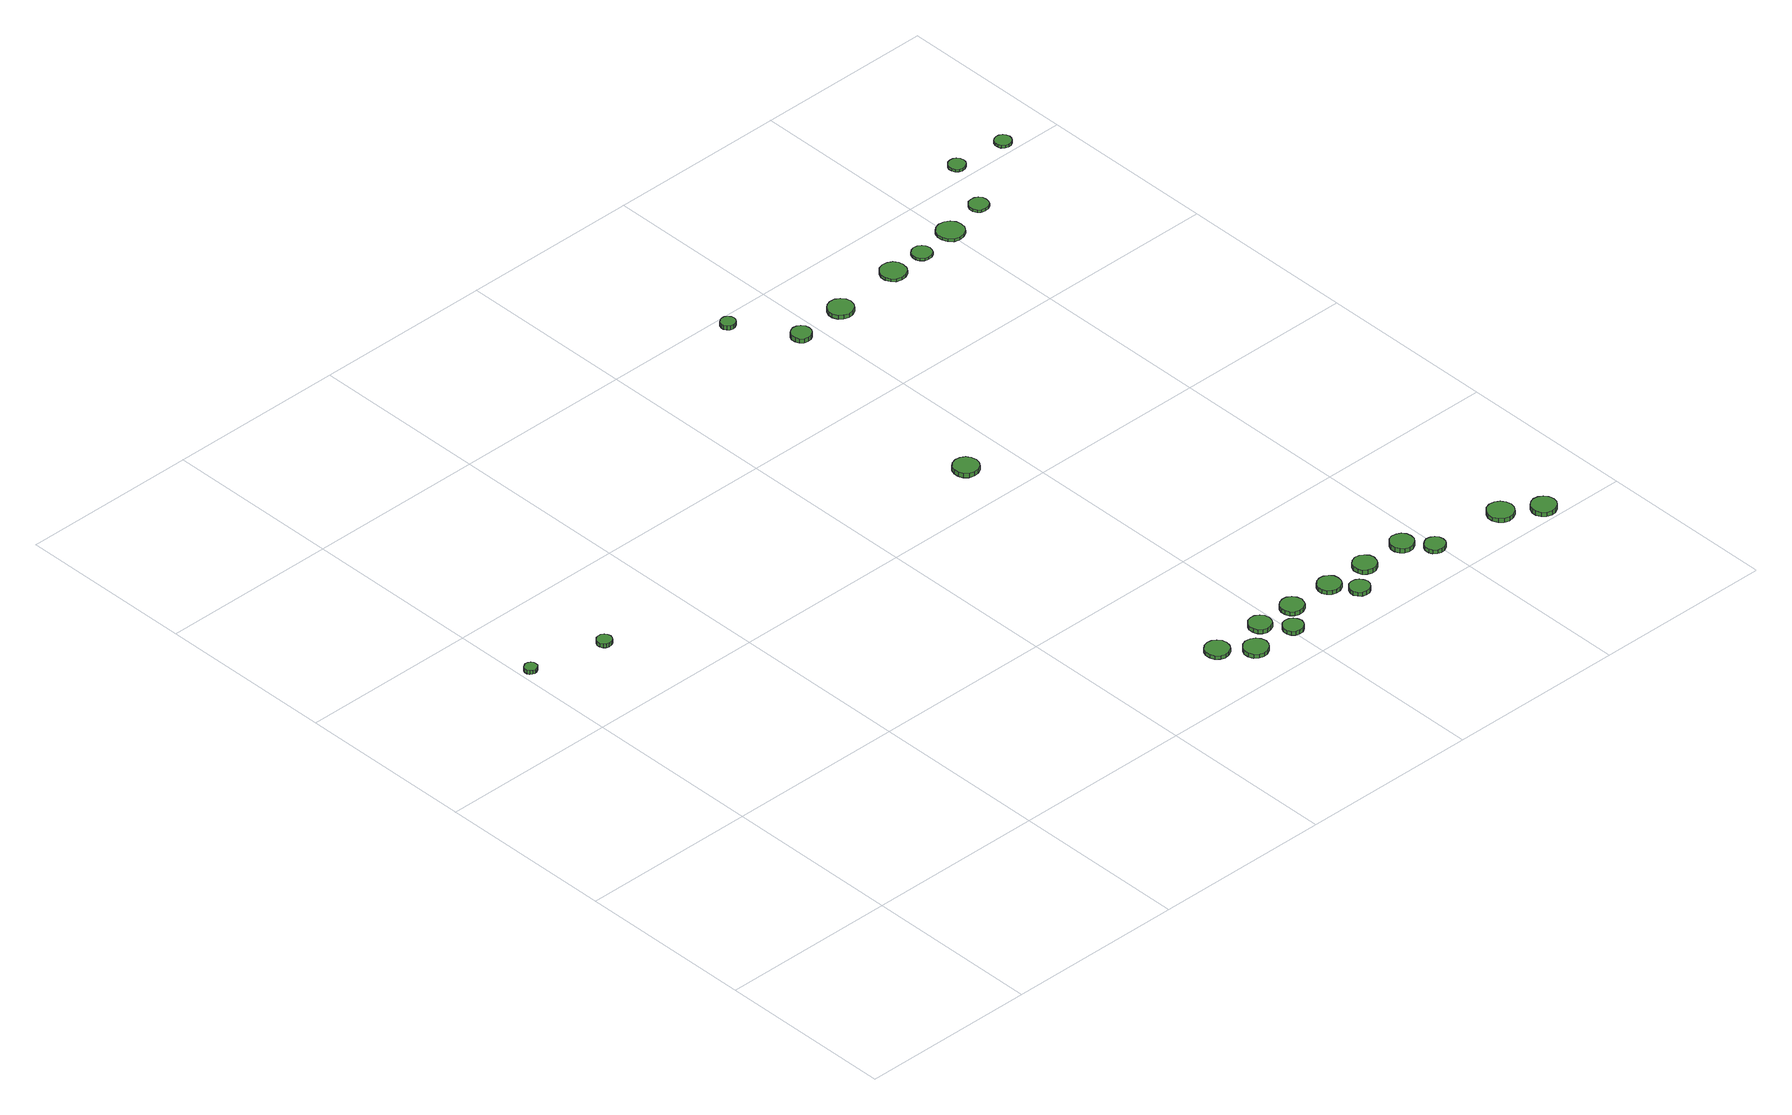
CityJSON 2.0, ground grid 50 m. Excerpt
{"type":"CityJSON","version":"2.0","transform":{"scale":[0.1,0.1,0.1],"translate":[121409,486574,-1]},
"CityObjects":{
"tree1":{"type":"SolitaryVegetationObject","attributes":{"function":"something"},"geometry":[{"type":"MultiSurface","lod":"1","boundaries":[[[0,1,2,3,4,5,6,7,8,9,10,11,12,13,14]],[[15,16,17,18,19,20,21,22,23,24,25,26,27,28,29]],[[0,29,28,1]],[[1,28,27,2]],[[2,27,26,3]],[[3,26,25,4]],[[4,25,24,5]],[[5,24,23,6]],[[6,23,22,7]],[[7,22,21,8]],[[8,21,20,9]],[[9,20,19,10]],[[10,19,18,11]],[[11,18,17,12]],[[12,17,16,13]],[[13,16,15,14]],[[14,15,29,0]]]}]},
"tree2":{"type":"SolitaryVegetationObject","attributes":{"function":"something"},"geometry":[{"type":"MultiSurface","lod":"1","boundaries":[[[30,31,32,33,34,35,36,37,38,39,40,41,42,43,44]],[[45,46,47,48,49,50,51,52,53,54,55,56,57,58,59]],[[30,59,58,31]],[[31,58,57,32]],[[32,57,56,33]],[[33,56,55,34]],[[34,55,54,35]],[[35,54,53,36]],[[36,53,52,37]],[[37,52,51,38]],[[38,51,50,39]],[[39,50,49,40]],[[40,49,48,41]],[[41,48,47,42]],[[42,47,46,43]],[[43,46,45,44]],[[44,45,59,30]]]}]},
"tree3":{"type":"SolitaryVegetationObject","attributes":{"function":"something"},"geometry":[{"type":"MultiSurface","lod":"1","boundaries":[[[60,61,62,63,64,65,66,67,68,69,70,71,72,73,74]],[[75,76,77,78,79,80,81,82,83,84,85,86,87,88,89]],[[60,89,88,61]],[[61,88,87,62]],[[62,87,86,63]],[[63,86,85,64]],[[64,85,84,65]],[[65,84,83,66]],[[66,83,82,67]],[[67,82,81,68]],[[68,81,80,69]],[[69,80,79,70]],[[70,79,78,71]],[[71,78,77,72]],[[72,77,76,73]],[[73,76,75,74]],[[74,75,89,60]]]}]},
"tree4":{"type":"SolitaryVegetationObject","attributes":{"function":"something"},"geometry":[{"type":"MultiSurface","lod":"1","boundaries":[[[90,91,92,93,94,95,96,97,98,99,100,101,102,103,104]],[[105,106,107,108,109,110,111,112,113,114,115,116,117,118,119]],[[90,119,118,91]],[[91,118,117,92]],[[92,117,116,93]],[[93,116,115,94]],[[94,115,114,95]],[[95,114,113,96]],[[96,113,112,97]],[[97,112,111,98]],[[98,111,110,99]],[[99,110,109,100]],[[100,109,108,101]],[[101,108,107,102]],[[102,107,106,103]],[[103,106,105,104]],[[104,105,119,90]]]}]},
"tree5":{"type":"SolitaryVegetationObject","attributes":{"function":"something"},"geometry":[{"type":"MultiSurface","lod":"1","boundaries":[[[120,121,122,123,124,125,126,127,128,129,130,131,132,133,134]],[[135,136,137,138,139,140,141,142,143,144,145,146,147,148,149]],[[120,149,148,121]],[[121,148,147,122]],[[122,147,146,123]],[[123,146,145,124]],[[124,145,144,125]],[[125,144,143,126]],[[126,143,142,127]],[[127,142,141,128]],[[128,141,140,129]],[[129,140,139,130]],[[130,139,138,131]],[[131,138,137,132]],[[132,137,136,133]],[[133,136,135,134]],[[134,135,149,120]]]}]},
"tree6":{"type":"SolitaryVegetationObject","attributes":{"function":"something"},"geometry":[{"type":"MultiSurface","lod":"1","boundaries":[[[150,151,152,153,154,155,156,157,158,159,160,161,162,163,164]],[[165,166,167,168,169,170,171,172,173,174,175,176,177,178,179]],[[150,179,178,151]],[[151,178,177,152]],[[152,177,176,153]],[[153,176,175,154]],[[154,175,174,155]],[[155,174,173,156]],[[156,173,172,157]],[[157,172,171,158]],[[158,171,170,159]],[[159,170,169,160]],[[160,169,168,161]],[[161,168,167,162]],[[162,167,166,163]],[[163,166,165,164]],[[164,165,179,150]]]}]},
"tree7":{"type":"SolitaryVegetationObject","attributes":{"function":"something"},"geometry":[{"type":"MultiSurface","lod":"1","boundaries":[[[180,181,182,183,184,185,186,187,188,189,190,191,192,193,194]],[[195,196,197,198,199,200,201,202,203,204,205,206,207,208,209]],[[180,209,208,181]],[[181,208,207,182]],[[182,207,206,183]],[[183,206,205,184]],[[184,205,204,185]],[[185,204,203,186]],[[186,203,202,187]],[[187,202,201,188]],[[188,201,200,189]],[[189,200,199,190]],[[190,199,198,191]],[[191,198,197,192]],[[192,197,196,193]],[[193,196,195,194]],[[194,195,209,180]]]}]},
"tree8":{"type":"SolitaryVegetationObject","attributes":{"function":"something"},"geometry":[{"type":"MultiSurface","lod":"1","boundaries":[[[210,211,212,213,214,215,216,217,218,219,220,221,222,223,224]],[[225,226,227,228,229,230,231,232,233,234,235,236,237,238,239]],[[210,239,238,211]],[[211,238,237,212]],[[212,237,236,213]],[[213,236,235,214]],[[214,235,234,215]],[[215,234,233,216]],[[216,233,232,217]],[[217,232,231,218]],[[218,231,230,219]],[[219,230,229,220]],[[220,229,228,221]],[[221,228,227,222]],[[222,227,226,223]],[[223,226,225,224]],[[224,225,239,210]]]}]},
"tree9":{"type":"SolitaryVegetationObject","attributes":{"function":"something"},"geometry":[{"type":"MultiSurface","lod":"1","boundaries":[[[240,241,242,243,244,245,246,247,248,249,250,251,252,253,254]],[[255,256,257,258,259,260,261,262,263,264,265,266,267,268,269]],[[240,269,268,241]],[[241,268,267,242]],[[242,267,266,243]],[[243,266,265,244]],[[244,265,264,245]],[[245,264,263,246]],[[246,263,262,247]],[[247,262,261,248]],[[248,261,260,249]],[[249,260,259,250]],[[250,259,258,251]],[[251,258,257,252]],[[252,257,256,253]],[[253,256,255,254]],[[254,255,269,240]]]}]},
"tree10":{"type":"SolitaryVegetationObject","attributes":{"function":"something"},"geometry":[{"type":"MultiSurface","lod":"1","boundaries":[[[270,271,272,273,274,275,276,277,278,279,280,281,282,283,284]],[[285,286,287,288,289,290,291,292,293,294,295,296,297,298,299]],[[270,299,298,271]],[[271,298,297,272]],[[272,297,296,273]],[[273,296,295,274]],[[274,295,294,275]],[[275,294,293,276]],[[276,293,292,277]],[[277,292,291,278]],[[278,291,290,279]],[[279,290,289,280]],[[280,289,288,281]],[[281,288,287,282]],[[282,287,286,283]],[[283,286,285,284]],[[284,285,299,270]]]}]},
"tree11":{"type":"SolitaryVegetationObject","attributes":{"function":"something"},"geometry":[{"type":"MultiSurface","lod":"1","boundaries":[[[300,301,302,303,304,305,306,307,308,309,310,311,312,313,314]],[[315,316,317,318,319,320,321,322,323,324,325,326,327,328,329]],[[300,329,328,301]],[[301,328,327,302]],[[302,327,326,303]],[[303,326,325,304]],[[304,325,324,305]],[[305,324,323,306]],[[306,323,322,307]],[[307,322,321,308]],[[308,321,320,309]],[[309,320,319,310]],[[310,319,318,311]],[[311,318,317,312]],[[312,317,316,313]],[[313,316,315,314]],[[314,315,329,300]]]}]},
"tree12":{"type":"SolitaryVegetationObject","attributes":{"function":"something"},"geometry":[{"type":"MultiSurface","lod":"1","boundaries":[[[330,331,332,333,334,335,336,337,338,339,340,341,342,343,344]],[[345,346,347,348,349,350,351,352,353,354,355,356,357,358,359]],[[330,359,358,331]],[[331,358,357,332]],[[332,357,356,333]],[[333,356,355,334]],[[334,355,354,335]],[[335,354,353,336]],[[336,353,352,337]],[[337,352,351,338]],[[338,351,350,339]],[[339,350,349,340]],[[340,349,348,341]],[[341,348,347,342]],[[342,347,346,343]],[[343,346,345,344]],[[344,345,359,330]]]}]},
"tree13":{"type":"SolitaryVegetationObject","attributes":{"function":"something"},"geometry":[{"type":"MultiSurface","lod":"1","boundaries":[[[360,361,362,363,364,365,366,367,368,369,370,371,372,373,374]],[[375,376,377,378,379,380,381,382,383,384,385,386,387,388,389]],[[360,389,388,361]],[[361,388,387,362]],[[362,387,386,363]],[[363,386,385,364]],[[364,385,384,365]],[[365,384,383,366]],[[366,383,382,367]],[[367,382,381,368]],[[368,381,380,369]],[[369,380,379,370]],[[370,379,378,371]],[[371,378,377,372]],[[372,377,376,373]],[[373,376,375,374]],[[374,375,389,360]]]}]},
"tree14":{"type":"SolitaryVegetationObject","attributes":{"function":"something"},"geometry":[{"type":"MultiSurface","lod":"1","boundaries":[[[390,391,392,393,394,395,396,397,398,399,400,401,402,403,404]],[[405,406,407,408,409,410,411,412,413,414,415,416,417,418,419]],[[390,419,418,391]],[[391,418,417,392]],[[392,417,416,393]],[[393,416,415,394]],[[394,415,414,395]],[[395,414,413,396]],[[396,413,412,397]],[[397,412,411,398]],[[398,411,410,399]],[[399,410,409,400]],[[400,409,408,401]],[[401,408,407,402]],[[402,407,406,403]],[[403,406,405,404]],[[404,405,419,390]]]}]},
"tree15":{"type":"SolitaryVegetationObject","attributes":{"function":"something"},"geometry":[{"type":"MultiSurface","lod":"1","boundaries":[[[420,421,422,423,424,425,426,427,428,429,430,431,432,433,434]],[[435,436,437,438,439,440,441,442,443,444,445,446,447,448,449]],[[420,449,448,421]],[[421,448,447,422]],[[422,447,446,423]],[[423,446,445,424]],[[424,445,444,425]],[[425,444,443,426]],[[426,443,442,427]],[[427,442,441,428]],[[428,441,440,429]],[[429,440,439,430]],[[430,439,438,431]],[[431,438,437,432]],[[432,437,436,433]],[[433,436,435,434]],[[434,435,449,420]]]}]},
"tree16":{"type":"SolitaryVegetationObject","attributes":{"function":"something"},"geometry":[{"type":"MultiSurface","lod":"1","boundaries":[[[450,451,452,453,454,455,456,457,458,459,460,461,462,463,464]],[[465,466,467,468,469,470,471,472,473,474,475,476,477,478,479]],[[450,479,478,451]],[[451,478,477,452]],[[452,477,476,453]],[[453,476,475,454]],[[454,475,474,455]],[[455,474,473,456]],[[456,473,472,457]],[[457,472,471,458]],[[458,471,470,459]],[[459,470,469,460]],[[460,469,468,461]],[[461,468,467,462]],[[462,467,466,463]],[[463,466,465,464]],[[464,465,479,450]]]}]},
"tree17":{"type":"SolitaryVegetationObject","attributes":{"function":"something"},"geometry":[{"type":"MultiSurface","lod":"1","boundaries":[[[480,481,482,483,484,485,486,487,488,489,490,491,492,493,494]],[[495,496,497,498,499,500,501,502,503,504,505,506,507,508,509]],[[480,509,508,481]],[[481,508,507,482]],[[482,507,506,483]],[[483,506,505,484]],[[484,505,504,485]],[[485,504,503,486]],[[486,503,502,487]],[[487,502,501,488]],[[488,501,500,489]],[[489,500,499,490]],[[490,499,498,491]],[[491,498,497,492]],[[492,497,496,493]],[[493,496,495,494]],[[494,495,509,480]]]}]},
"tree18":{"type":"SolitaryVegetationObject","attributes":{"function":"something"},"geometry":[{"type":"MultiSurface","lod":"1","boundaries":[[[510,511,512,513,514,515,516,517,518,519,520,521,522,523,524]],[[525,526,527,528,529,530,531,532,533,534,535,536,537,538,539]],[[510,539,538,511]],[[511,538,537,512]],[[512,537,536,513]],[[513,536,535,514]],[[514,535,534,515]],[[515,534,533,516]],[[516,533,532,517]],[[517,532,531,518]],[[518,531,530,519]],[[519,530,529,520]],[[520,529,528,521]],[[521,528,527,522]],[[522,527,526,523]],[[523,526,525,524]],[[524,525,539,510]]]}]},
"tree19":{"type":"SolitaryVegetationObject","attributes":{"function":"something"},"geometry":[{"type":"MultiSurface","lod":"1","boundaries":[[[540,541,542,543,544,545,546,547,548,549,550,551,552,553,554]],[[555,556,557,558,559,560,561,562,563,564,565,566,567,568,569]],[[540,569,568,541]],[[541,568,567,542]],[[542,567,566,543]],[[543,566,565,544]],[[544,565,564,545]],[[545,564,563,546]],[[546,563,562,547]],[[547,562,561,548]],[[548,561,560,549]],[[549,560,559,550]],[[550,559,558,551]],[[551,558,557,552]],[[552,557,556,553]],[[553,556,555,554]],[[554,555,569,540]]]}]},
"tree20":{"type":"SolitaryVegetationObject","attributes":{"function":"something"},"geometry":[{"type":"MultiSurface","lod":"1","boundaries":[[[570,571,572,573,574,575,576,577,578,579,580,581,582,583,584]],[[585,586,587,588,589,590,591,592,593,594,595,596,597,598,599]],[[570,599,598,571]],[[571,598,597,572]],[[572,597,596,573]],[[573,596,595,574]],[[574,595,594,575]],[[575,594,593,576]],[[576,593,592,577]],[[577,592,591,578]],[[578,591,590,579]],[[579,590,589,580]],[[580,589,588,581]],[[581,588,587,582]],[[582,587,586,583]],[[583,586,585,584]],[[584,585,599,570]]]}]},
"tree21":{"type":"SolitaryVegetationObject","attributes":{"function":"something"},"geometry":[{"type":"MultiSurface","lod":"1","boundaries":[[[600,601,602,603,604,605,606,607,608,609,610,611,612,613,614]],[[615,616,617,618,619,620,621,622,623,624,625,626,627,628,629]],[[600,629,628,601]],[[601,628,627,602]],[[602,627,626,603]],[[603,626,625,604]],[[604,625,624,605]],[[605,624,623,606]],[[606,623,622,607]],[[607,622,621,608]],[[608,621,620,609]],[[609,620,619,610]],[[610,619,618,611]],[[611,618,617,612]],[[612,617,616,613]],[[613,616,615,614]],[[614,615,629,600]]]}]},
"tree22":{"type":"SolitaryVegetationObject","attributes":{"function":"something"},"geometry":[{"type":"MultiSurface","lod":"1","boundaries":[[[630,631,632,633,634,635,636,637,638,639,640,641,642,643,644]],[[645,646,647,648,649,650,651,652,653,654,655,656,657,658,659]],[[630,659,658,631]],[[631,658,657,632]],[[632,657,656,633]],[[633,656,655,634]],[[634,655,654,635]],[[635,654,653,636]],[[636,653,652,637]],[[637,652,651,638]],[[638,651,650,639]],[[639,650,649,640]],[[640,649,648,641]],[[641,648,647,642]],[[642,647,646,643]],[[643,646,645,644]],[[644,645,659,630]]]}]},
"tree23":{"type":"SolitaryVegetationObject","attributes":{"function":"something"},"geometry":[{"type":"MultiSurface","lod":"1","boundaries":[[[660,661,662,663,664,665,666,667,668,669,670,671,672,673,674]],[[675,676,677,678,679,680,681,682,683,684,685,686,687,688,689]],[[660,689,688,661]],[[661,688,687,662]],[[662,687,686,663]],[[663,686,685,664]],[[664,685,684,665]],[[665,684,683,666]],[[666,683,682,667]],[[667,682,681,668]],[[668,681,680,669]],[[669,680,679,670]],[[670,679,678,671]],[[671,678,677,672]],[[672,677,676,673]],[[673,676,675,674]],[[674,675,689,660]]]}]},
"tree24":{"type":"SolitaryVegetationObject","attributes":{"function":"something"},"geometry":[{"type":"MultiSurface","lod":"1","boundaries":[[[690,691,692,693,694,695,696,697,698,699,700,701,702,703,704]],[[705,706,707,708,709,710,711,712,713,714,715,716,717,718,719]],[[690,719,718,691]],[[691,718,717,692]],[[692,717,716,693]],[[693,716,715,694]],[[694,715,714,695]],[[695,714,713,696]],[[696,713,712,697]],[[697,712,711,698]],[[698,711,710,699]],[[699,710,709,700]],[[700,709,708,701]],[[701,708,707,702]],[[702,707,706,703]],[[703,706,705,704]],[[704,705,719,690]]]}]}
},
"vertices":[
[39,1278,31],[38,1285,31],[34,1291,31],[27,1295,31],[20,1296,31],[14,1293,31],[8,1289,31],[5,1282,31],[5,1275,31],[8,1268,31],[14,1264,31],[20,1261,31],[27,1262,31],[34,1266,31],[38,1271,31],[38,1271,19],[34,1266,19],[27,1262,19],[20,1261,19],[14,1264,19],[8,1268,19],[5,1275,19],[5,1282,19],[8,1289,19],[14,1293,19],[20,1296,19],[27,1295,19],[34,1291,19],[38,1285,19],[39,1278,19],
[257,1240,24],[255,1249,24],[250,1255,24],[243,1260,24],[234,1261,24],[226,1258,24],[220,1252,24],[216,1245,24],[216,1236,24],[220,1228,24],[226,1223,24],[234,1220,24],[243,1221,24],[250,1225,24],[255,1232,24],[255,1232,12],[250,1225,12],[243,1221,12],[234,1220,12],[226,1223,12],[220,1228,12],[216,1236,12],[216,1245,12],[220,1252,12],[226,1258,12],[234,1261,12],[243,1260,12],[250,1255,12],[255,1249,12],[257,1240,12],
[1343,177,19],[1340,191,19],[1332,202,19],[1320,209,19],[1307,210,19],[1294,206,19],[1283,197,19],[1278,184,19],[1278,170,19],[1283,158,19],[1294,148,19],[1307,144,19],[1320,146,19],[1332,152,19],[1340,164,19],[1340,164,8],[1332,152,8],[1320,146,8],[1307,144,8],[1294,148,8],[1283,158,8],[1278,170,8],[1278,184,8],[1283,197,8],[1294,206,8],[1307,210,8],[1320,209,8],[1332,202,8],[1340,191,8],[1343,177,8],
[1416,114,21],[1413,128,21],[1404,139,21],[1392,146,21],[1378,148,21],[1365,143,21],[1355,134,21],[1349,121,21],[1349,107,21],[1355,94,21],[1365,85,21],[1378,81,21],[1392,82,21],[1404,89,21],[1413,101,21],[1413,101,9],[1404,89,9],[1392,82,9],[1378,81,9],[1365,85,9],[1355,94,9],[1349,107,9],[1349,121,9],[1355,134,9],[1365,143,9],[1378,148,9],[1392,146,9],[1404,139,9],[1413,128,9],[1416,114,9],
[1487,177,21],[1484,190,21],[1477,200,21],[1465,207,21],[1453,208,21],[1440,204,21],[1431,195,21],[1426,184,21],[1426,171,21],[1431,159,21],[1440,150,21],[1453,146,21],[1465,148,21],[1477,154,21],[1484,165,21],[1484,165,9],[1477,154,9],[1465,148,9],[1453,146,9],[1440,150,9],[1431,159,9],[1426,171,9],[1426,184,9],[1431,195,9],[1440,204,9],[1453,208,9],[1465,207,9],[1477,200,9],[1484,190,9],[1487,177,9],
[1535,112,23],[1532,123,23],[1526,133,23],[1516,138,23],[1504,140,23],[1493,136,23],[1485,128,23],[1480,118,23],[1480,107,23],[1485,96,23],[1493,88,23],[1504,85,23],[1516,86,23],[1526,92,23],[1532,101,23],[1532,101,11],[1526,92,11],[1516,86,11],[1504,85,11],[1493,88,11],[1485,96,11],[1480,107,11],[1480,118,11],[1485,128,11],[1493,136,11],[1504,140,11],[1516,138,11],[1526,133,11],[1532,123,11],[1535,112,11],
[1596,176,21],[1593,189,21],[1586,200,21],[1574,207,21],[1561,208,21],[1548,204,21],[1538,195,21],[1533,183,21],[1533,170,21],[1538,158,21],[1548,149,21],[1561,145,21],[1574,146,21],[1586,153,21],[1593,163,21],[1593,163,9],[1586,153,9],[1574,146,9],[1561,145,9],[1548,149,9],[1538,158,9],[1533,170,9],[1533,183,9],[1538,195,9],[1548,204,9],[1561,208,9],[1574,207,9],[1586,200,9],[1593,189,9],[1596,176,9],
[1405,1139,22],[1402,1153,22],[1394,1165,22],[1381,1172,22],[1367,1174,22],[1353,1169,22],[1342,1159,22],[1337,1146,22],[1337,1132,22],[1342,1119,22],[1353,1109,22],[1367,1105,22],[1381,1106,22],[1394,1113,22],[1402,1125,22],[1402,1125,9],[1394,1113,9],[1381,1106,9],[1367,1105,9],[1353,1109,9],[1342,1119,9],[1337,1132,9],[1337,1146,9],[1342,1159,9],[1353,1169,9],[1367,1174,9],[1381,1172,9],[1394,1165,9],[1402,1153,9],[1405,1139,9],
[1721,176,21],[1719,189,21],[1711,199,21],[1699,206,21],[1686,207,21],[1674,203,21],[1664,194,21],[1658,182,21],[1658,169,21],[1664,157,21],[1674,148,21],[1686,144,21],[1699,145,21],[1711,152,21],[1719,163,21],[1719,163,9],[1711,152,9],[1699,145,9],[1686,144,9],[1674,148,9],[1664,157,9],[1658,169,9],[1658,182,9],[1664,194,9],[1674,203,9],[1686,207,9],[1699,206,9],[1711,199,9],[1719,189,9],[1721,176,9],
[1762,113,24],[1759,124,24],[1752,133,24],[1743,139,24],[1731,140,24],[1720,137,24],[1712,129,24],[1707,119,24],[1707,107,24],[1712,97,24],[1720,89,24],[1731,86,24],[1743,87,24],[1752,92,24],[1759,102,24],[1759,102,12],[1752,92,12],[1743,87,12],[1731,86,12],[1720,89,12],[1712,97,12],[1707,107,12],[1707,119,12],[1712,129,12],[1720,137,12],[1731,140,12],[1743,139,12],[1752,133,12],[1759,124,12],[1762,113,12],
[1842,175,22],[1839,188,22],[1831,198,22],[1820,205,22],[1807,207,22],[1794,202,22],[1784,194,22],[1779,181,22],[1779,168,22],[1784,156,22],[1794,147,22],[1807,143,22],[1820,144,22],[1831,151,22],[1839,162,22],[1839,162,9],[1831,151,9],[1820,144,9],[1807,143,9],[1794,147,9],[1784,156,9],[1779,168,9],[1779,181,9],[1784,194,9],[1794,202,9],[1807,207,9],[1820,205,9],[1831,198,9],[1839,188,9],[1842,175,9],
[1370,1967,22],[1368,1975,22],[1363,1982,22],[1356,1987,22],[1347,1987,22],[1339,1985,22],[1333,1979,22],[1329,1971,22],[1329,1963,22],[1333,1955,22],[1339,1949,22],[1347,1947,22],[1356,1948,22],[1363,1952,22],[1368,1959,22],[1368,1959,10],[1363,1952,10],[1356,1948,10],[1347,1947,10],[1339,1949,10],[1333,1955,10],[1329,1963,10],[1329,1971,10],[1333,1979,10],[1339,1985,10],[1347,1987,10],[1356,1987,10],[1363,1982,10],[1368,1975,10],[1370,1967,10],
[1967,174,23],[1965,187,23],[1957,198,23],[1945,204,23],[1932,206,23],[1919,202,23],[1910,193,23],[1904,181,23],[1904,167,23],[1910,155,23],[1919,146,23],[1932,142,23],[1945,144,23],[1957,150,23],[1965,161,23],[1965,161,10],[1957,150,10],[1945,144,10],[1932,142,10],[1919,146,10],[1910,155,10],[1904,167,10],[1904,181,10],[1910,193,10],[1919,202,10],[1932,206,10],[1945,204,10],[1957,198,10],[1965,187,10],[1967,174,10],
[1474,1807,25],[1472,1819,25],[1465,1828,25],[1455,1834,25],[1444,1835,25],[1433,1831,25],[1424,1824,25],[1420,1813,25],[1420,1802,25],[1424,1791,25],[1433,1783,25],[1444,1780,25],[1455,1781,25],[1465,1787,25],[1472,1796,25],[1472,1796,12],[1465,1787,12],[1455,1781,12],[1444,1780,12],[1433,1783,12],[1424,1791,12],[1420,1802,12],[1420,1813,12],[1424,1824,12],[1433,1831,12],[1444,1835,12],[1455,1834,12],[1465,1828,12],[1472,1819,12],[1474,1807,12],
[2015,110,24],[2013,121,24],[2006,131,24],[1996,136,24],[1985,138,24],[1974,134,24],[1965,126,24],[1960,116,24],[1960,104,24],[1965,94,24],[1974,86,24],[1985,83,24],[1996,84,24],[2006,90,24],[2013,99,24],[2013,99,12],[2006,90,12],[1996,84,12],[1985,83,12],[1974,86,12],[1965,94,12],[1960,104,12],[1960,116,12],[1965,126,12],[1974,134,12],[1985,138,12],[1996,136,12],[2006,131,12],[2013,121,12],[2015,110,12],
[1628,1821,19],[1625,1835,19],[1616,1846,19],[1604,1854,19],[1589,1855,19],[1576,1851,19],[1565,1841,19],[1559,1828,19],[1559,1814,19],[1565,1800,19],[1576,1791,19],[1589,1786,19],[1604,1788,19],[1616,1795,19],[1625,1807,19],[1625,1807,7],[1616,1795,7],[1604,1788,7],[1589,1786,7],[1576,1791,7],[1565,1800,7],[1559,1814,7],[1559,1828,7],[1565,1841,7],[1576,1851,7],[1589,1855,7],[1604,1854,7],[1616,1846,7],[1625,1835,7],[1628,1821,7],
[2233,95,25],[2230,110,25],[2221,122,25],[2208,130,25],[2193,132,25],[2179,127,25],[2168,117,25],[2162,103,25],[2162,88,25],[2168,74,25],[2179,64,25],[2193,59,25],[2208,61,25],[2221,68,25],[2230,81,25],[2230,81,13],[2221,68,13],[2208,61,13],[2193,59,13],[2179,64,13],[2168,74,13],[2162,88,13],[2162,103,13],[2168,117,13],[2179,127,13],[2193,132,13],[2208,130,13],[2221,122,13],[2230,110,13],[2233,95,13],
[2323,38,26],[2320,52,26],[2312,63,26],[2300,70,26],[2286,72,26],[2272,67,26],[2262,58,26],[2256,45,26],[2256,31,26],[2262,18,26],[2272,9,26],[2286,4,26],[2300,6,26],[2312,13,26],[2320,24,26],[2320,24,13],[2312,13,13],[2300,6,13],[2286,4,13],[2272,9,13],[2262,18,13],[2256,31,13],[2256,45,13],[2262,58,13],[2272,67,13],[2286,72,13],[2300,70,13],[2312,63,13],[2320,52,13],[2323,38,13],
[1827,1842,16],[1824,1856,16],[1816,1868,16],[1803,1875,16],[1788,1877,16],[1774,1872,16],[1764,1862,16],[1758,1849,16],[1758,1834,16],[1764,1821,16],[1774,1811,16],[1788,1807,16],[1803,1808,16],[1816,1815,16],[1824,1827,16],[1824,1827,7],[1816,1815,7],[1803,1808,7],[1788,1807,7],[1774,1811,7],[1764,1821,7],[1758,1834,7],[1758,1849,7],[1764,1862,7],[1774,1872,7],[1788,1877,7],[1803,1875,7],[1816,1868,7],[1824,1856,7],[1827,1842,7],
[1924,1849,14],[1921,1860,14],[1915,1869,14],[1905,1875,14],[1893,1876,14],[1883,1872,14],[1874,1865,14],[1870,1854,14],[1870,1843,14],[1874,1833,14],[1883,1825,14],[1893,1822,14],[1905,1823,14],[1915,1828,14],[1921,1838,14],[1921,1838,7],[1915,1828,7],[1905,1823,7],[1893,1822,7],[1883,1825,7],[1874,1833,7],[1870,1843,7],[1870,1854,7],[1874,1865,7],[1883,1872,7],[1893,1876,7],[1905,1875,7],[1915,1869,7],[1921,1860,7],[1924,1849,7],
[2045,1864,15],[2042,1879,15],[2033,1891,15],[2020,1899,15],[2004,1901,15],[1989,1896,15],[1978,1886,15],[1972,1871,15],[1972,1856,15],[1978,1842,15],[1989,1831,15],[2004,1826,15],[2020,1828,15],[2033,1836,15],[2042,1848,15],[2042,1848,7],[2033,1836,7],[2020,1828,7],[2004,1826,7],[1989,1831,7],[1978,1842,7],[1972,1856,7],[1972,1871,7],[1978,1886,7],[1989,1896,7],[2004,1901,7],[2020,1899,7],[2033,1891,7],[2042,1879,7],[2045,1864,7],
[2159,1894,15],[2157,1905,15],[2151,1914,15],[2141,1919,15],[2130,1920,15],[2120,1917,15],[2112,1909,15],[2107,1899,15],[2107,1888,15],[2112,1878,15],[2120,1871,15],[2130,1868,15],[2141,1869,15],[2151,1874,15],[2157,1883,15],[2157,1883,7],[2151,1874,7],[2141,1869,7],[2130,1868,7],[2120,1871,7],[2112,1878,7],[2107,1888,7],[2107,1899,7],[2112,1909,7],[2120,1917,7],[2130,1920,7],[2141,1919,7],[2151,1914,7],[2157,1905,7],[2159,1894,7],
[2229,2048,15],[2227,2058,15],[2221,2066,15],[2213,2070,15],[2203,2071,15],[2194,2068,15],[2187,2062,15],[2183,2053,15],[2183,2043,15],[2187,2034,15],[2194,2028,15],[2203,2025,15],[2213,2026,15],[2221,2031,15],[2227,2039,15],[2227,2039,7],[2221,2031,7],[2213,2026,7],[2203,2025,7],[2194,2028,7],[2187,2034,7],[2183,2043,7],[2183,2053,7],[2187,2062,7],[2194,2068,7],[2203,2071,7],[2213,2070,7],[2221,2066,7],[2227,2058,7],[2229,2048,7],
[2377,2039,15],[2375,2049,15],[2369,2056,15],[2361,2061,15],[2352,2062,15],[2343,2059,15],[2335,2053,15],[2332,2044,15],[2332,2035,15],[2335,2026,15],[2343,2019,15],[2352,2017,15],[2361,2018,15],[2369,2022,15],[2375,2030,15],[2375,2030,7],[2369,2022,7],[2361,2018,7],[2352,2017,7],[2343,2019,7],[2335,2026,7],[2332,2035,7],[2332,2044,7],[2335,2053,7],[2343,2059,7],[2352,2062,7],[2361,2061,7],[2369,2056,7],[2375,2049,7],[2377,2039,7]
]}
